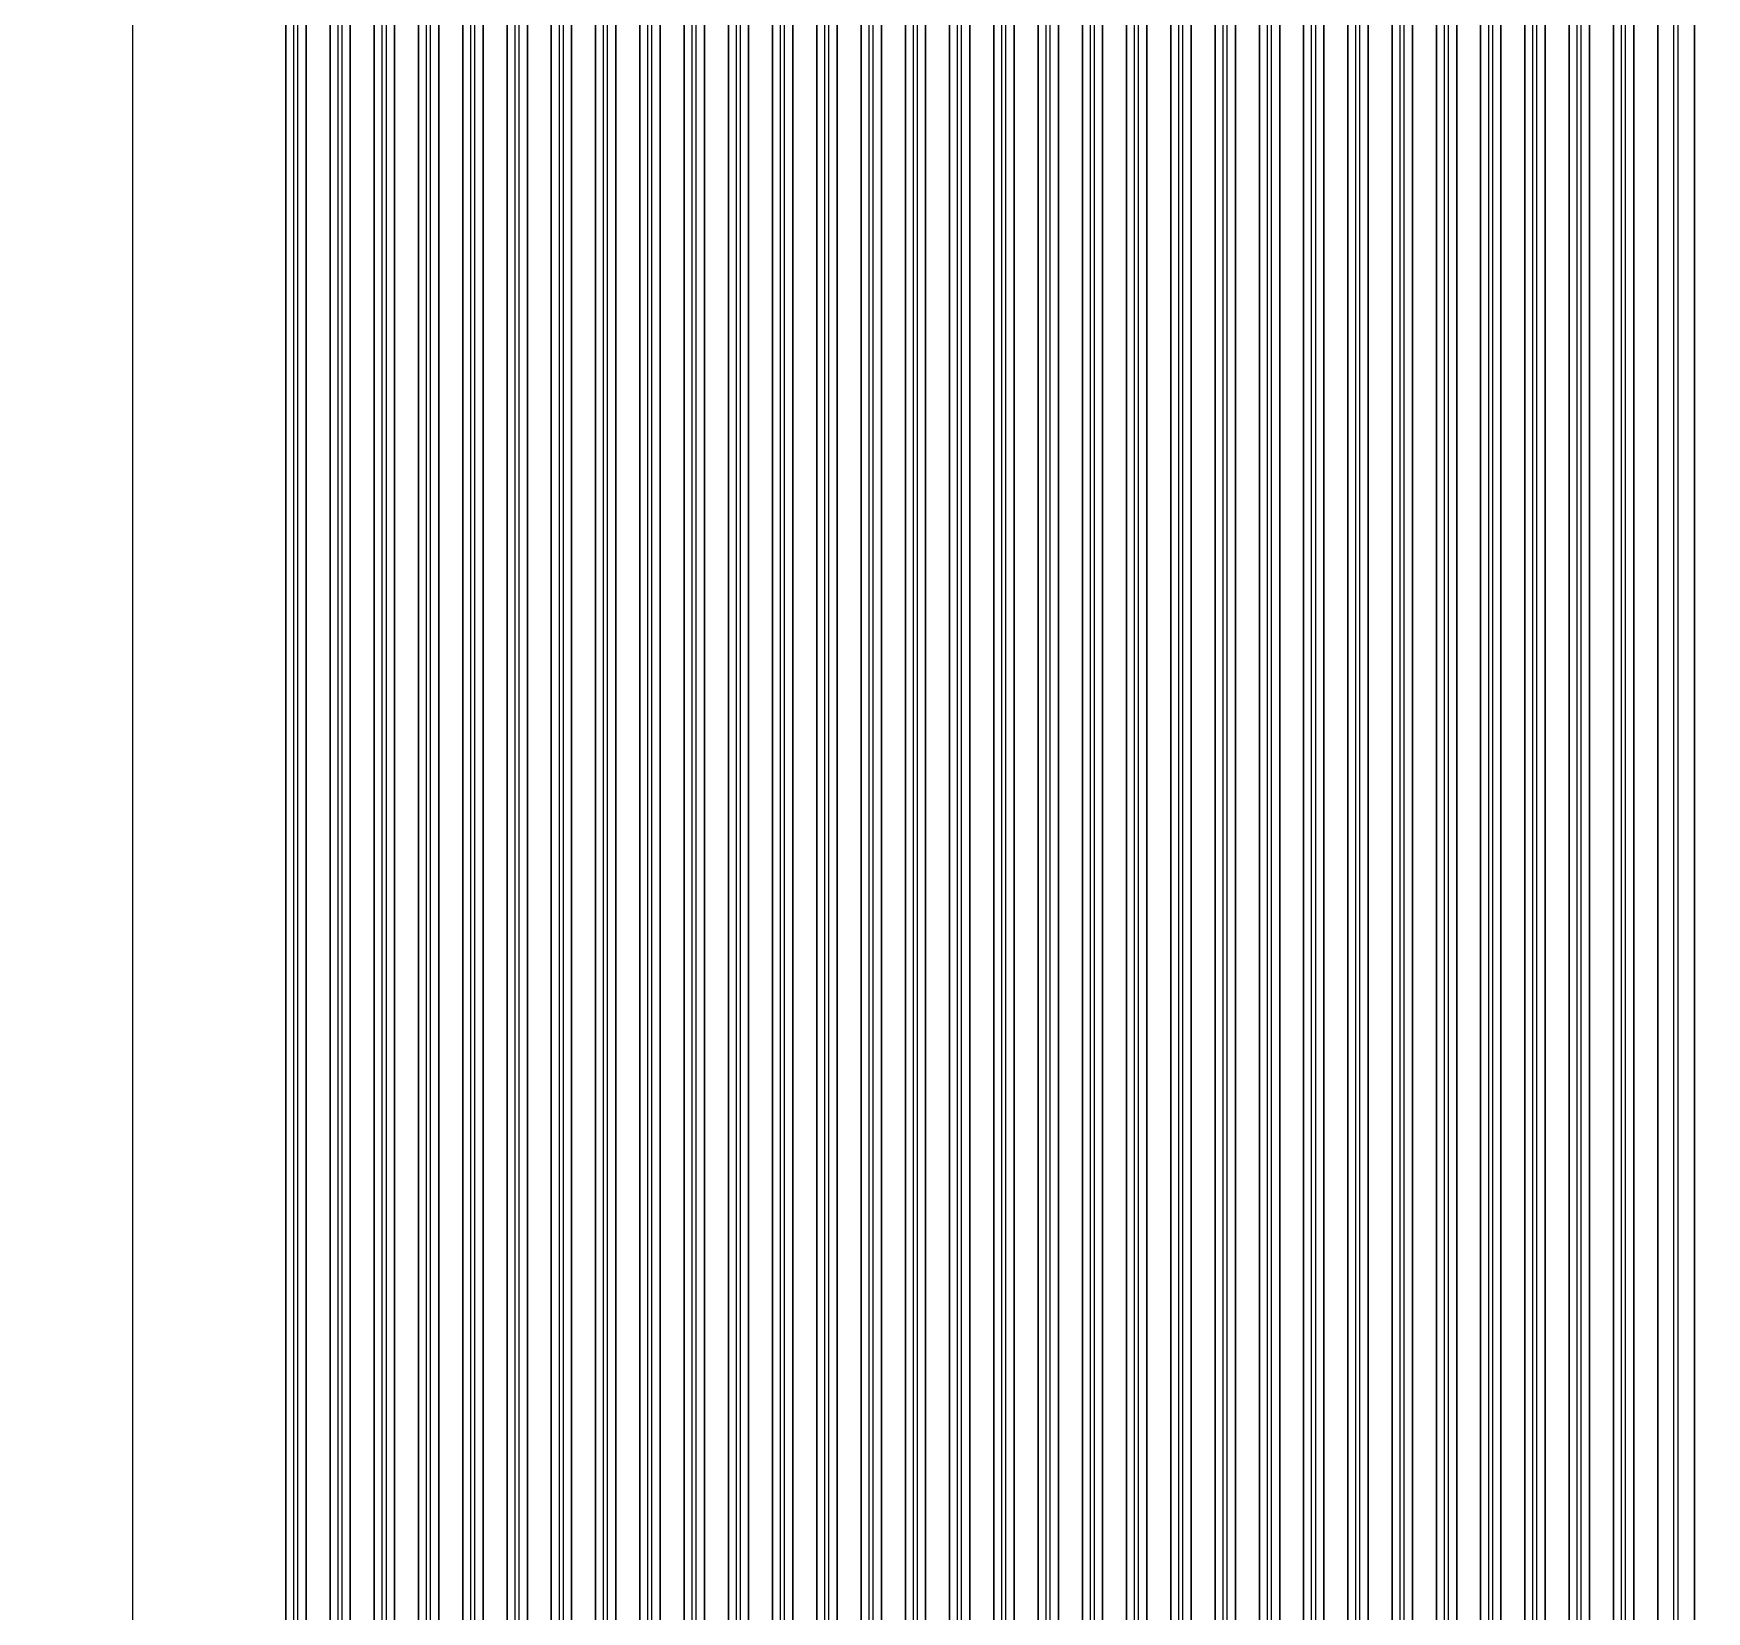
# Model space of a CAD drawing. Extents: x -2057 to 2225, y -44 to 31181.
# Drawn here: x -829 to 78, y 4306 to 5162 of the extents above; entities that cross this region are included whole.
import ezdxf

# ---------------------------------------------------------------- set-up
doc = ezdxf.new("R2010")
doc.units = 0
for name, color, linetype in [('etching', 7, 'CONTINUOUS'), ('L2D0_etching2', 4, 'CONTINUOUS'), ('L3D0_etching3', 5, 'CONTINUOUS'), ('metalization', 8, 'CONTINUOUS'), ('polyimide', 9, 'CONTINUOUS'), ('polyimide_etch_borders', 10, 'CONTINUOUS')]:
    doc.layers.add(name, color=color, linetype=linetype)

msp = doc.modelspace()

# ---------------------------------------------------------------- linework, layer by layer
at = {"layer": 'etching'}
for points in [[(1890.612, 20342.595), (1890.612, 10404.624), (907.37, 8971.06), (907.37, 3311.52), (208.395, -1.125), (80.82, -44.08), (0, 0), (-775.12, 3311.52), (-775.12, 8985.76), (-1736.396, 10397.27), (-1736.396, 20343.044)], [(-692.2, 9032.365), (-692.208, 3592.185)], [(-681.208, 3592.185), (-681.208, 9035.365)], [(-668.208, 9035.365), (-668.208, 3492.185)], [(-657.208, 3492.185), (-657.208, 9035.371)], [(-644.208, 9035.371), (-644.208, 3392.185)], [(-633.208, 3392.185), (-633.208, 9035.377)], [(-620.208, 9035.371), (-620.208, 3292.185)], [(-609.208, 3292.185), (-609.208, 9035.377)], [(-596.208, 9035.371), (-596.208, 3192.185)], [(-585.208, 3192.185), (-585.208, 9035.377)], [(-572.208, 9035.371), (-572.208, 3092.185)], [(-561.208, 3092.185), (-561.208, 9035.377)], [(-548.208, 9035.371), (-548.208, 2992.185)], [(-537.208, 2992.185), (-537.208, 9035.377)], [(-524.208, 9035.371), (-524.208, 2892.185)], [(-513.208, 2892.185), (-513.208, 9035.377)], [(-500.208, 9035.371), (-500.208, 2792.185)], [(-489.208, 2792.185), (-489.208, 9035.377)], [(-476.208, 9035.371), (-476.208, 2692.185)], [(-465.208, 2692.185), (-465.208, 9035.377)], [(-452.208, 9035.371), (-452.208, 2592.185)], [(-441.208, 2592.185), (-441.208, 9035.377)], [(-428.208, 9035.371), (-428.208, 2492.185)], [(-417.208, 2492.185), (-417.208, 9035.377)], [(-404.208, 9035.371), (-404.208, 2392.185)], [(-393.208, 2392.185), (-393.208, 9035.377)], [(-380.208, 9035.371), (-380.208, 2292.185)], [(-369.208, 2292.185), (-369.208, 9035.371)], [(-356.208, 9035.371), (-356.208, 2192.185)], [(-345.208, 2192.185), (-345.208, 9035.377)], [(-332.208, 9035.371), (-332.208, 2092.185)], [(-321.208, 2092.185), (-321.208, 9035.377)], [(-308.208, 9035.371), (-308.208, 1992.185)], [(-297.208, 1992.185), (-297.208, 9035.377)], [(-284.208, 9035.371), (-284.208, 1892.185)], [(-273.208, 1892.185), (-273.208, 9035.377)], [(-260.208, 9035.371), (-260.208, 1792.185)], [(-249.208, 1792.185), (-249.208, 9035.377)], [(-236.208, 9035.371), (-236.208, 1692.185)], [(-225.208, 1692.185), (-225.208, 9035.377)], [(-212.208, 9035.371), (-212.208, 1592.185)], [(-201.208, 1592.185), (-201.208, 9035.377)], [(-188.208, 9035.371), (-188.208, 1492.185)], [(-177.208, 1492.185), (-177.208, 9035.377)], [(-164.208, 9035.371), (-164.208, 1392.185)], [(-153.208, 1392.185), (-153.208, 9035.377)], [(-140.208, 9035.371), (-140.208, 1292.185)], [(-129.208, 1292.185), (-129.208, 9035.377)], [(-116.208, 9035.371), (-116.208, 1192.185)], [(-105.208, 1192.185), (-105.208, 9035.377)], [(-92.208, 9035.371), (-92.208, 1092.185)], [(-81.208, 1092.185), (-81.208, 9035.377)], [(-68.208, 9035.371), (-68.208, 992.185)], [(-57.208, 992.185), (-57.208, 9035.377)], [(-44.208, 9035.371), (-44.208, 892.185)], [(-33.208, 892.185), (-33.208, 9035.377)], [(-20.208, 9035.371), (-20.208, 792.185)], [(-9.208, 792.185), (-9.208, 9035.377)], [(3.792, 9035.371), (3.792, 692.185)], [(14.792, 692.185), (14.792, 9035.377)], [(27.792, 9035.371), (27.792, 592.185)], [(38.792, 592.185), (38.792, 9035.377)], [(51.792, 9035.371), (51.792, 500.247)], [(71.792, 500.247), (71.792, 9035.377)]]:
    msp.add_lwpolyline(points, dxfattribs=at)
at = {"layer": 'L2D0_etching2'}
msp.add_lwpolyline([(1890.612, 20342.595), (1890.612, 10404.624), (907.37, 8971.06), (907.37, 3311.52), (208.395, -1.125), (80.82, -44.08), (0, 0), (-775.12, 3311.52), (-775.12, 8985.76), (-1736.396, 10397.27), (-1736.396, 20343.044)], dxfattribs=at)
at = {"layer": 'L3D0_etching3'}
for points in [[(1890.612, 20342.595), (1890.612, 10404.624), (907.37, 8971.06), (907.37, 3311.52), (208.395, -1.125), (80.82, -44.08), (0, 0), (-775.12, 3311.52), (-775.12, 8985.76), (-1736.396, 10397.27), (-1736.396, 20343.044)], [(-692.2, 9032.365), (-692.208, 3592.185)], [(-681.208, 3592.185), (-681.208, 9035.365)], [(-668.208, 9035.365), (-668.208, 3492.185)], [(-657.208, 3492.185), (-657.208, 9035.371)], [(-644.208, 9035.371), (-644.208, 3392.185)], [(-633.208, 3392.185), (-633.208, 9035.377)], [(-620.208, 9035.371), (-620.208, 3292.185)], [(-609.208, 3292.185), (-609.208, 9035.377)], [(-596.208, 9035.371), (-596.208, 3192.185)], [(-585.208, 3192.185), (-585.208, 9035.377)], [(-572.208, 9035.371), (-572.208, 3092.185)], [(-561.208, 3092.185), (-561.208, 9035.377)], [(-548.208, 9035.371), (-548.208, 2992.185)], [(-537.208, 2992.185), (-537.208, 9035.377)], [(-524.208, 9035.371), (-524.208, 2892.185)], [(-513.208, 2892.185), (-513.208, 9035.377)], [(-500.208, 9035.371), (-500.208, 2792.185)], [(-489.208, 2792.185), (-489.208, 9035.377)], [(-476.208, 9035.371), (-476.208, 2692.185)], [(-465.208, 2692.185), (-465.208, 9035.377)], [(-452.208, 9035.371), (-452.208, 2592.185)], [(-441.208, 2592.185), (-441.208, 9035.377)], [(-428.208, 9035.371), (-428.208, 2492.185)], [(-417.208, 2492.185), (-417.208, 9035.377)], [(-404.208, 9035.371), (-404.208, 2392.185)], [(-393.208, 2392.185), (-393.208, 9035.377)], [(-380.208, 9035.371), (-380.208, 2292.185)], [(-369.208, 2292.185), (-369.208, 9035.371)], [(-356.208, 9035.371), (-356.208, 2192.185)], [(-345.208, 2192.185), (-345.208, 9035.377)], [(-332.208, 9035.371), (-332.208, 2092.185)], [(-321.208, 2092.185), (-321.208, 9035.377)], [(-308.208, 9035.371), (-308.208, 1992.185)], [(-297.208, 1992.185), (-297.208, 9035.377)], [(-284.208, 9035.371), (-284.208, 1892.185)], [(-273.208, 1892.185), (-273.208, 9035.377)], [(-260.208, 9035.371), (-260.208, 1792.185)], [(-249.208, 1792.185), (-249.208, 9035.377)], [(-236.208, 9035.371), (-236.208, 1692.185)], [(-225.208, 1692.185), (-225.208, 9035.377)], [(-212.208, 9035.371), (-212.208, 1592.185)], [(-201.208, 1592.185), (-201.208, 9035.377)], [(-188.208, 9035.371), (-188.208, 1492.185)], [(-177.208, 1492.185), (-177.208, 9035.377)], [(-164.208, 9035.371), (-164.208, 1392.185)], [(-153.208, 1392.185), (-153.208, 9035.377)], [(-140.208, 9035.371), (-140.208, 1292.185)], [(-129.208, 1292.185), (-129.208, 9035.377)], [(-116.208, 9035.371), (-116.208, 1192.185)], [(-105.208, 1192.185), (-105.208, 9035.377)], [(-92.208, 9035.371), (-92.208, 1092.185)], [(-81.208, 1092.185), (-81.208, 9035.377)], [(-68.208, 9035.371), (-68.208, 992.185)], [(-57.208, 992.185), (-57.208, 9035.377)], [(-44.208, 9035.371), (-44.208, 892.185)], [(-33.208, 892.185), (-33.208, 9035.377)], [(-20.208, 9035.371), (-20.208, 792.185)], [(-9.208, 792.185), (-9.208, 9035.377)], [(3.792, 9035.371), (3.792, 692.185)], [(14.792, 692.185), (14.792, 9035.377)], [(27.792, 9035.371), (27.792, 592.185)], [(38.792, 592.185), (38.792, 9035.377)], [(51.792, 9035.371), (51.792, 500.247)], [(71.792, 500.247), (71.792, 9035.377)]]:
    msp.add_lwpolyline(points, dxfattribs=at)
at = {"layer": 'metalization'}
for points in [[(-687.858, 3587.204), (-687.858, 9040.22)], [(-685.858, 9040.22), (-685.858, 3587.204)], [(-663.858, 3487.204), (-663.858, 9040.22)], [(-661.858, 9040.22), (-661.858, 3487.204)], [(-639.858, 3387.204), (-639.858, 9040.22)], [(-637.858, 9040.22), (-637.858, 3387.204)], [(-615.858, 3287.204), (-615.858, 9040.22)], [(-613.858, 9040.22), (-613.858, 3287.204)], [(-591.858, 3187.204), (-591.858, 9040.22)], [(-589.858, 9040.22), (-589.858, 3187.204)], [(-567.858, 3087.204), (-567.858, 9040.22)], [(-565.858, 9040.22), (-565.858, 3087.204)], [(-543.858, 2987.204), (-543.858, 9040.22)], [(-541.858, 9040.22), (-541.858, 2987.204)], [(-519.858, 2887.204), (-519.858, 9040.22)], [(-517.858, 9040.22), (-517.858, 2887.204)], [(-495.858, 2787.204), (-495.858, 9040.22)], [(-493.858, 9040.22), (-493.858, 2787.204)], [(-471.858, 2687.204), (-471.858, 9040.22)], [(-469.858, 9040.22), (-469.858, 2687.204)], [(-447.858, 2587.204), (-447.858, 9040.22)], [(-445.858, 9040.22), (-445.858, 2587.204)], [(-423.858, 2487.204), (-423.858, 9040.22)], [(-421.858, 9040.22), (-421.858, 2487.204)], [(-399.858, 2387.204), (-399.858, 9040.22)], [(-397.858, 9040.22), (-397.858, 2387.204)], [(-375.858, 2287.204), (-375.858, 9040.22)], [(-373.858, 9040.22), (-373.858, 2287.204)], [(-351.858, 2187.204), (-351.858, 9040.22)], [(-349.858, 9040.22), (-349.858, 2187.204)], [(-327.858, 2087.204), (-327.858, 9040.22)], [(-325.858, 9040.22), (-325.858, 2087.204)], [(-303.858, 1987.204), (-303.858, 9040.22)], [(-301.858, 9040.22), (-301.858, 1987.204)], [(-279.858, 1887.204), (-279.858, 9040.22)], [(-277.858, 9040.22), (-277.858, 1887.204)], [(-255.858, 1787.204), (-255.858, 9040.22)], [(-253.858, 9040.22), (-253.858, 1787.204)], [(-231.858, 1687.204), (-231.858, 9040.22)], [(-229.858, 9040.22), (-229.858, 1687.204)], [(-207.858, 1587.204), (-207.858, 9040.22)], [(-205.858, 9040.22), (-205.858, 1587.204)], [(-183.858, 1487.204), (-183.858, 9040.22)], [(-181.858, 9040.22), (-181.858, 1487.204)], [(-159.858, 1387.204), (-159.858, 9040.22)], [(-157.858, 9040.22), (-157.858, 1387.204)], [(-135.858, 1287.204), (-135.858, 9040.22)], [(-133.858, 9040.22), (-133.858, 1287.204)], [(-111.858, 1187.204), (-111.858, 9040.22)], [(-109.858, 9040.22), (-109.858, 1187.204)], [(-87.858, 1087.204), (-87.858, 9040.22)], [(-85.858, 9040.22), (-85.858, 1087.204)], [(-63.858, 987.204), (-63.858, 9040.22)], [(-61.858, 9040.22), (-61.858, 987.204)], [(-39.858, 887.204), (-39.858, 9040.22)], [(-37.858, 9040.22), (-37.858, 887.204)], [(-15.858, 787.204), (-15.858, 9040.22)], [(-13.858, 9040.22), (-13.858, 787.204)], [(8.142, 687.204), (8.142, 9040.22)], [(10.142, 9040.22), (10.142, 687.204)], [(32.142, 587.204), (32.142, 9040.22)], [(34.142, 9040.22), (34.142, 587.204)], [(60.642, 497.204), (60.642, 9040.22)], [(62.642, 9040.22), (62.642, 497.204)]]:
    msp.add_lwpolyline(points, dxfattribs=at)
at = {"layer": 'polyimide'}
for points in [[(-692.208, 3592.185), (-692.2, 9032.367)], [(-692.2, 9032.367), (-692.208, 3592.185)], [(-681.208, 9035.365), (-681.208, 3592.185)], [(-681.208, 3592.185), (-681.208, 9035.365)], [(-668.208, 3492.185), (-668.208, 9035.365)], [(-668.208, 9035.365), (-668.208, 3492.185)], [(-657.208, 9035.371), (-657.208, 3492.185)], [(-657.208, 3492.185), (-657.208, 9035.371)], [(-644.208, 3392.185), (-644.208, 9035.371)], [(-644.208, 9035.371), (-644.208, 3392.185)], [(-633.208, 9035.377), (-633.208, 3392.185)], [(-633.208, 3392.185), (-633.208, 9035.377)], [(-620.208, 3292.185), (-620.208, 9035.371)], [(-620.208, 9035.371), (-620.208, 3292.185)], [(-609.208, 9035.377), (-609.208, 3292.185)], [(-609.208, 3292.185), (-609.208, 9035.377)], [(-596.208, 3192.185), (-596.208, 9035.371)], [(-596.208, 9035.371), (-596.208, 3192.185)], [(-585.208, 9035.377), (-585.208, 3192.185)], [(-585.208, 3192.185), (-585.208, 9035.377)], [(-572.208, 3092.185), (-572.208, 9035.371)], [(-572.208, 9035.371), (-572.208, 3092.185)], [(-561.208, 9035.377), (-561.208, 3092.185)], [(-561.208, 3092.185), (-561.208, 9035.377)], [(-548.208, 2992.185), (-548.208, 9035.371)], [(-548.208, 9035.371), (-548.208, 2992.185)], [(-537.208, 9035.377), (-537.208, 2992.185)], [(-537.208, 2992.185), (-537.208, 9035.377)], [(-524.208, 2892.185), (-524.208, 9035.371)], [(-524.208, 9035.371), (-524.208, 2892.185)], [(-513.208, 9035.377), (-513.208, 2892.185)], [(-513.208, 2892.185), (-513.208, 9035.377)], [(-500.208, 2792.185), (-500.208, 9035.371)], [(-500.208, 9035.371), (-500.208, 2792.185)], [(-489.208, 9035.377), (-489.208, 2792.185)], [(-489.208, 2792.185), (-489.208, 9035.377)], [(-476.208, 2692.185), (-476.208, 9035.371)], [(-476.208, 9035.371), (-476.208, 2692.185)], [(-465.208, 9035.377), (-465.208, 2692.185)], [(-465.208, 2692.185), (-465.208, 9035.377)], [(-452.208, 2592.185), (-452.208, 9035.371)], [(-452.208, 9035.371), (-452.208, 2592.185)], [(-441.208, 9035.377), (-441.208, 2592.185)], [(-441.208, 2592.185), (-441.208, 9035.377)], [(-428.208, 2492.185), (-428.208, 9035.371)], [(-428.208, 9035.371), (-428.208, 2492.185)], [(-417.208, 9035.377), (-417.208, 2492.185)], [(-417.208, 2492.185), (-417.208, 9035.377)], [(-404.208, 2392.185), (-404.208, 9035.371)], [(-404.208, 9035.371), (-404.208, 2392.185)], [(-393.208, 9035.377), (-393.208, 2392.185)], [(-393.208, 2392.185), (-393.208, 9035.377)], [(-380.208, 2292.185), (-380.208, 9035.371)], [(-380.208, 9035.371), (-380.208, 2292.185)], [(-369.208, 9035.371), (-369.208, 2292.185)], [(-369.208, 2292.185), (-369.208, 9035.371)], [(-356.208, 2192.185), (-356.208, 9035.371)], [(-356.208, 9035.371), (-356.208, 2192.185)], [(-345.208, 9035.377), (-345.208, 2192.185)], [(-345.208, 2192.185), (-345.208, 9035.377)], [(-332.208, 2092.185), (-332.208, 9035.371)], [(-332.208, 9035.371), (-332.208, 2092.185)], [(-321.208, 9035.377), (-321.208, 2092.185)], [(-321.208, 2092.185), (-321.208, 9035.377)], [(-308.208, 1992.185), (-308.208, 9035.371)], [(-308.208, 9035.371), (-308.208, 1992.185)], [(-297.208, 9035.377), (-297.208, 1992.185)], [(-297.208, 1992.185), (-297.208, 9035.377)], [(-284.208, 1892.185), (-284.208, 9035.371)], [(-284.208, 9035.371), (-284.208, 1892.185)], [(-273.208, 9035.377), (-273.208, 1892.185)], [(-273.208, 1892.185), (-273.208, 9035.377)], [(-260.208, 1792.185), (-260.208, 9035.371)], [(-260.208, 9035.371), (-260.208, 1792.185)], [(-249.208, 9035.377), (-249.208, 1792.185)], [(-249.208, 1792.185), (-249.208, 9035.377)], [(-236.208, 1692.185), (-236.208, 9035.371)], [(-236.208, 9035.371), (-236.208, 1692.185)], [(-225.208, 9035.377), (-225.208, 1692.185)], [(-225.208, 1692.185), (-225.208, 9035.377)], [(-212.208, 1592.185), (-212.208, 9035.371)], [(-212.208, 9035.371), (-212.208, 1592.185)], [(-201.208, 9035.377), (-201.208, 1592.185)], [(-201.208, 1592.185), (-201.208, 9035.377)], [(-188.208, 1492.185), (-188.208, 9035.371)], [(-188.208, 9035.371), (-188.208, 1492.185)], [(-177.208, 9035.377), (-177.208, 1492.185)], [(-177.208, 1492.185), (-177.208, 9035.377)], [(-164.208, 1392.185), (-164.208, 9035.371)], [(-164.208, 9035.371), (-164.208, 1392.185)], [(-153.208, 9035.377), (-153.208, 1392.185)], [(-153.208, 1392.185), (-153.208, 9035.377)], [(-140.208, 1292.185), (-140.208, 9035.371)], [(-140.208, 9035.371), (-140.208, 1292.185)], [(-129.208, 9035.377), (-129.208, 1292.185)], [(-129.208, 1292.185), (-129.208, 9035.377)], [(-116.208, 1192.185), (-116.208, 9035.371)], [(-116.208, 9035.371), (-116.208, 1192.185)], [(-105.208, 9035.377), (-105.208, 1192.185)], [(-105.208, 1192.185), (-105.208, 9035.377)], [(-92.208, 1092.185), (-92.208, 9035.371)], [(-92.208, 9035.371), (-92.208, 1092.185)], [(-81.208, 9035.377), (-81.208, 1092.185)], [(-81.208, 1092.185), (-81.208, 9035.377)], [(-68.208, 992.185), (-68.208, 9035.371)], [(-68.208, 9035.371), (-68.208, 992.185)], [(-57.208, 9035.377), (-57.208, 992.185)], [(-57.208, 992.185), (-57.208, 9035.377)], [(-44.208, 892.185), (-44.208, 9035.371)], [(-44.208, 9035.371), (-44.208, 892.185)], [(-33.208, 9035.377), (-33.208, 892.185)], [(-33.208, 892.185), (-33.208, 9035.377)], [(-20.208, 792.185), (-20.208, 9035.371)], [(-20.208, 9035.371), (-20.208, 792.185)], [(-9.208, 9035.377), (-9.208, 792.185)], [(-9.208, 792.185), (-9.208, 9035.377)], [(3.792, 692.185), (3.792, 9035.371)], [(3.792, 9035.371), (3.792, 692.185)], [(14.792, 9035.377), (14.792, 692.185)], [(14.792, 692.185), (14.792, 9035.377)], [(27.792, 592.185), (27.792, 9035.371)], [(27.792, 9035.371), (27.792, 592.185)], [(38.792, 9035.377), (38.792, 592.185)], [(38.792, 592.185), (38.792, 9035.377)], [(51.792, 500.247), (51.792, 9035.371)], [(51.792, 9035.371), (51.792, 500.247)], [(71.792, 9035.377), (71.792, 500.247)], [(71.792, 500.247), (71.792, 9035.377)]]:
    msp.add_lwpolyline(points, dxfattribs=at)
at = {"layer": 'polyimide_etch_borders'}
msp.add_lwpolyline([(1890.612, 20342.595), (1890.612, 10404.624), (907.37, 8971.06), (907.37, 3311.52), (208.395, -1.125), (80.82, -44.08), (0, 0), (-775.12, 3311.52), (-775.12, 8985.76), (-1736.396, 10397.27), (-1736.396, 20343.044)], dxfattribs=at)

doc.saveas('drawing.dxf')
